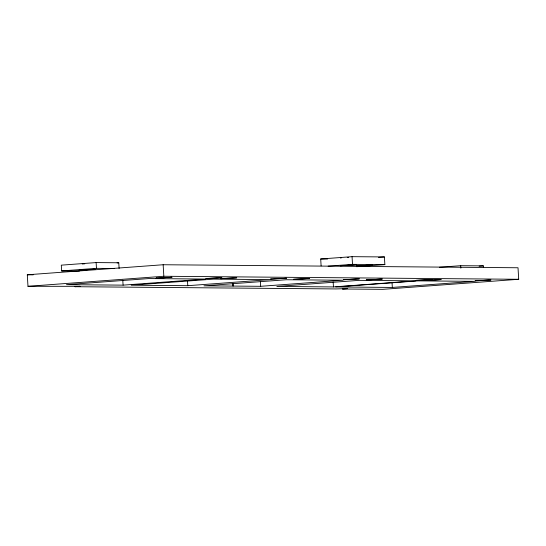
<?xml version="1.0" encoding="UTF-8"?>
<svg xmlns="http://www.w3.org/2000/svg" width="546" height="546" viewBox="0 0 546 546"><rect width="100%" height="100%" fill="white"/><g stroke="black" fill="none" stroke-linecap="round" stroke-linejoin="round"><path stroke-width="0.82" d="M340.376 257.999L341.352 257.883M82.214 264.005L84.739 263.814M119.11 268.53L118.769 262.776L96.123 262.578L61.288 265.158L61.637 270.918L79.423 271.069M117.069 262.899L118.769 262.776M61.637 270.918L96.465 268.339L114.257 268.489M27.3 274.788L163.152 264.742L518.018 267.765L518.7 279.286L382.848 289.332L342.417 288.991L347.638 288.602L335.947 288.936L74.891 286.705L80.112 286.322L27.982 286.309L27.3 274.788L33.197 274.843M321.116 265.895L320.7 258.988L352.054 256.668L384.398 256.941L384.855 264.619L356.606 266.707M378.467 257.378L384.398 256.941M27.982 286.309L163.834 276.256L518.7 279.286M328.126 266.148L352.511 264.346L384.855 264.619M123.082 285.142L205.392 279.054L148.785 278.569L66.475 284.657L123.082 285.142L122.789 280.207M187.783 285.695L270.086 279.607L213.479 279.122L131.17 285.21L187.783 285.695L187.49 280.76M439.455 267.26L460.694 265.69L483.34 265.882L483.435 267.526M479.095 266.195L483.34 265.882M260.667 286.309L342.874 280.228L286.261 279.743L203.958 285.831L260.667 286.309L260.374 281.374M333.456 286.93L415.663 280.849L359.05 280.364L276.842 286.445L333.456 286.93L333.162 281.995M392.328 287.435L474.535 281.347L417.929 280.869L335.722 286.95L392.328 287.435L392.035 282.494M347.263 257.425L348.662 257.343M320.7 258.988L327.511 259.043M460.694 265.69L460.844 268.161M352.054 256.668L352.511 264.346M233.033 283.77L233.067 286.084L232.93 283.777M163.152 264.742L163.834 276.256M96.123 262.578L96.465 268.339M79.566 270.058L79.102 270.147L95.168 269.239L79.566 270.058M156.449 278.085L155.985 278.173L172.058 277.266L156.449 278.085M206.265 278.508L205.808 278.603L221.874 277.696L206.265 278.508M221.144 278.637L220.686 278.726L236.752 277.818L221.144 278.637M270.959 279.061L270.502 279.156L286.568 278.248L270.959 279.061M340.827 265.677L340.37 265.765L356.436 264.858L340.827 265.677M357.002 265.813L356.545 265.909L372.611 264.994L357.002 265.813M293.925 279.259L293.468 279.347L309.534 278.44L293.925 279.259M343.741 279.682L343.284 279.777L359.35 278.87L343.741 279.682M366.714 279.88L366.257 279.968L382.323 279.061L366.714 279.88M416.537 280.303L416.072 280.398L432.139 279.491L416.537 280.303M425.593 280.385L425.129 280.473L441.195 279.566L425.593 280.385M475.409 280.808L474.952 280.897L491.018 279.989L475.409 280.808"/></g></svg>
